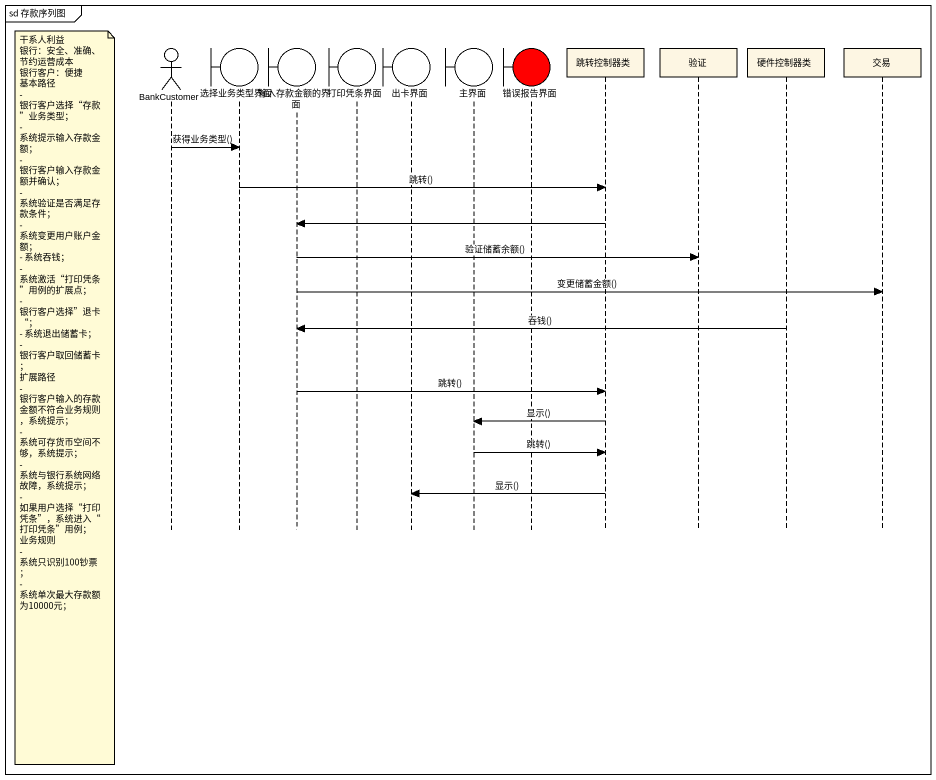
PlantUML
@startuml
mainframe sd 存款序列图
hide footbox
actor BankCustomer
boundary 选择业务类型界面
boundary 输入存款金额的界面
boundary 打印凭条界面
boundary 出卡界面
boundary 主界面
boundary 错误报告界面 #FF0000
participant 跳转控制器类
participant 验证
participant 硬件控制器类
participant 交易

BankCustomer -> 选择业务类型界面 : 获得业务类型()
选择业务类型界面 -> 跳转控制器类 : 跳转()
跳转控制器类 -> 输入存款金额的界面
输入存款金额的界面 -> 验证 : 验证储蓄余额()
输入存款金额的界面 -> 交易 : 变更储蓄金额()
硬件控制器类 -> 输入存款金额的界面 : 吞钱()
输入存款金额的界面 -> 跳转控制器类 : 跳转()
note left of BankCustomer
  干系人利益
  银行：安全、准确、节约运营成本
  银行客户：便捷
  基本路径
  - 银行客户选择“存款”业务类型；
  - 系统提示输入存款金额；
  - 银行客户输入存款金额并确认；
  - 系统验证是否满足存款条件；
  - 系统变更用户账户金额；
  - 系统吞钱；
  - 系统激活“打印凭条”用例的扩展点；
  - 银行客户选择”退卡“；
  - 系统退出储蓄卡；
  - 银行客户取回储蓄卡；
  扩展路径
  - 银行客户输入的存款金额不符合业务规则，系统提示；
  - 系统可存货币空间不够，系统提示；
  - 系统与银行系统网络故障，系统提示；
  - 如果用户选择“打印凭条”，系统进入“打印凭条”用例；
  业务规则
  - 系统只识别100钞票；
  - 系统单次最大存款额为10000元；
end note
跳转控制器类 -> 主界面 : 显示()
主界面 -> 跳转控制器类 : 跳转()
跳转控制器类 -> 出卡界面 : 显示()
@enduml
